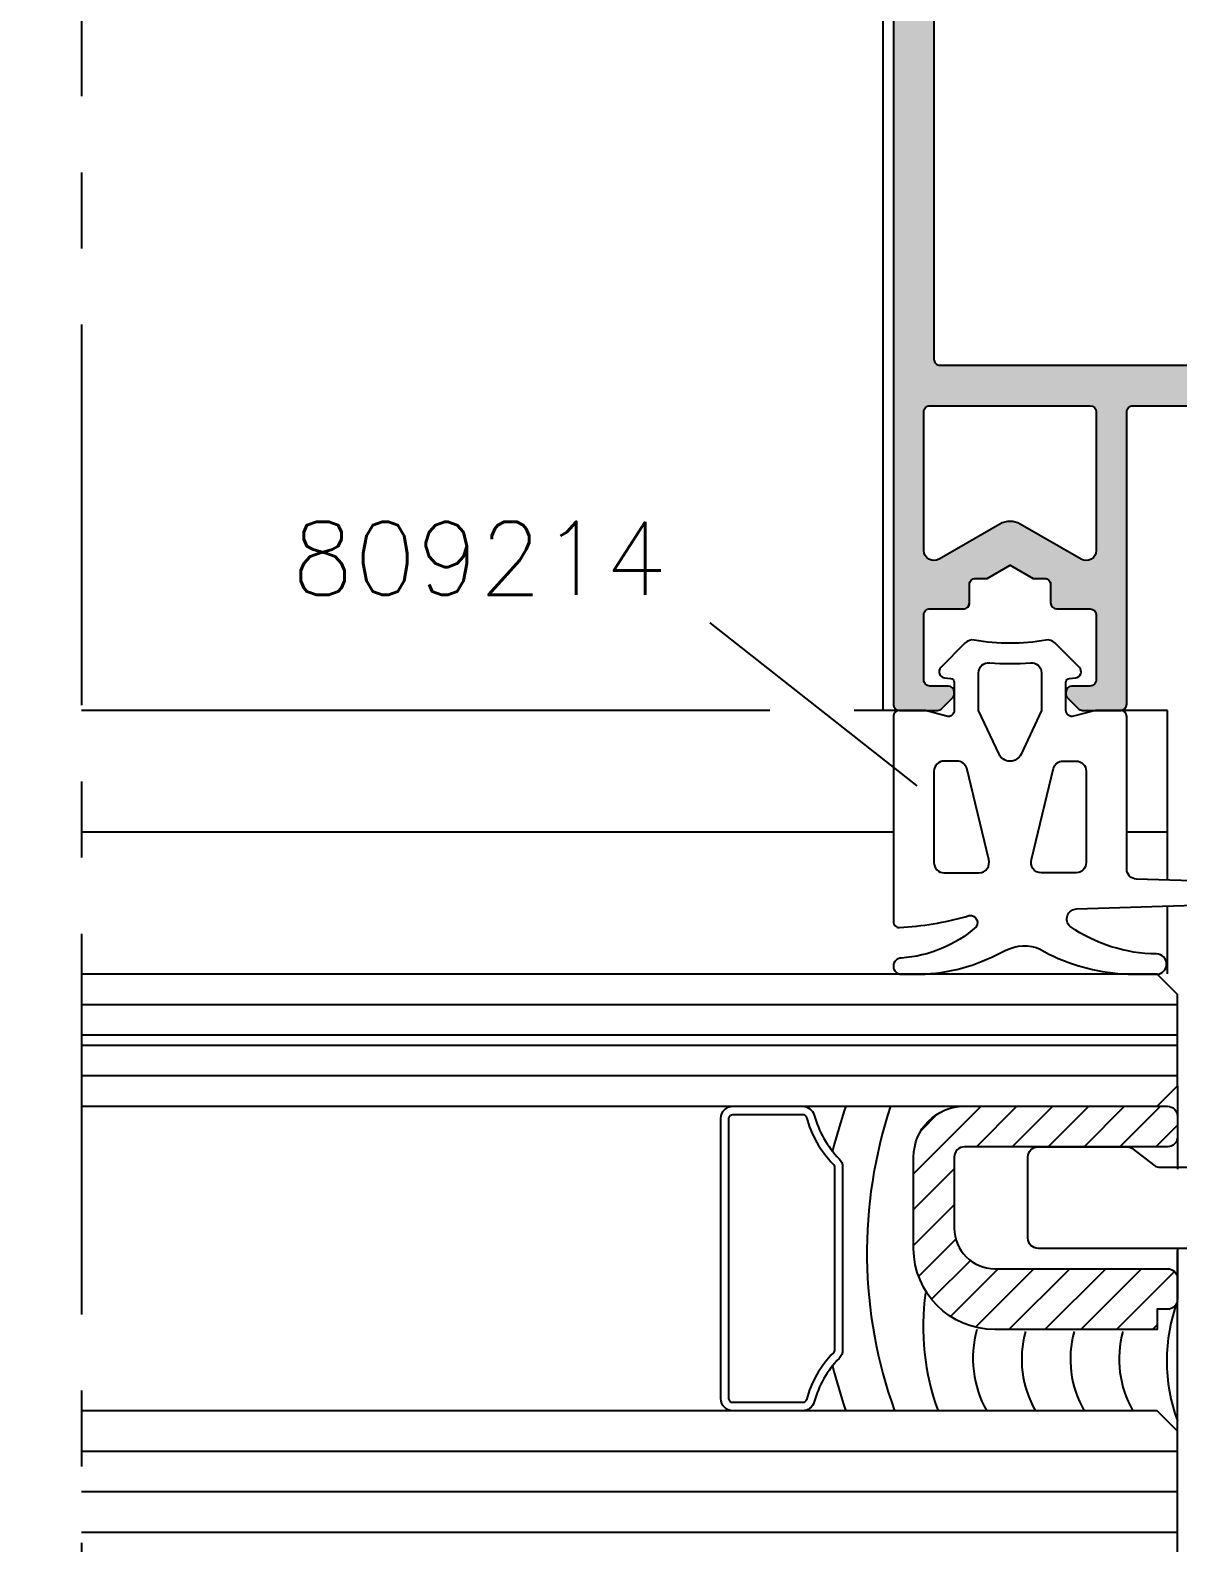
# Model space of a CAD drawing. Extents: x 0 to 1130, y -960 to 577.
# Drawn here: x 274.04 to 302.3, y -136.25 to -99 of the extents above; entities that cross this region are included whole.
import ezdxf

# ---------------------------------------------------------------- set-up
doc = ezdxf.new("R2010")
doc.units = 0
doc.header["$LTSCALE"] = 7.5
doc.header["$MEASUREMENT"] = 0
doc.linetypes.add('CENTER', pattern=[2, 1.25, -0.25, 0.25, -0.25])
doc.layers.get('0').update_dxf_attribs({"linetype": 'CONTINUOUS'})
doc.layers.get('DEFPOINTS').update_dxf_attribs({"linetype": 'CONTINUOUS'})
for name, color, linetype in [('ACCESSORI', 200, 'CONTINUOUS'), ('ASSI', 1, 'CENTER'), ('FILL', 8, 'CONTINUOUS'), ('FINE', 7, 'CONTINUOUS'), ('GOMMA', 3, 'CONTINUOUS'), ('GROSSA', 4, 'CONTINUOUS'), ('QUOTE', 254, 'CONTINUOUS'), ('TESTO', 2, 'CONTINUOUS'), ('TRATTEGGI', 140, 'CONTINUOUS'), ('VETRO', 6, 'CONTINUOUS')]:
    doc.layers.add(name, color=color, linetype=linetype)
doc.styles.get("Standard").update_dxf_attribs({"font": 'romans.shx'})
doc.dimstyles.new('SCALA_1-2$0', dxfattribs={"dimtxt": 2, "dimasz": 1, "dimexe": 1.5, "dimexo": 1.5, "dimgap": 1, "dimtad": 3, "dimlfac": 2, "dimdsep": 46, "dimtxsty": 'Standard', "dimblk1": 'PUNTO', "dimblk2": 'PUNTO', "dimsah": 1, "dimcen": 0, "dimclrt": 2, "dimaunit": 1, "dimadec": 0, "dimazin": 0, "dimtfac": 0.7, "dimtmove": 0, "dimatfit": 3, "dimldrblk": 'PUNTO', "dimfxl": 1, "dimtolj": 2, "dimarcsym": 0})

# ---------------------------------------------------------------- blocks, each defined once
blk = doc.blocks.new('PUNTO')
blk.add_line((-1, 0), (1, 0))
at = {"const_width": 0.35}
blk.add_lwpolyline([(-0.1750000000000114, 0, 1), (0.1750000000000114, 0, 1)], format="xyb", close=True, dxfattribs=at)
blk = doc.blocks.new('*D108')
at = {"layer": 'DEFPOINTS', "color": 0, "transparency": 16777216}
for p in [(275.2974432438364, -63.25000027074682), (265.2974432438364, -115.7500004909319), (275.2974383701469, -115.7500004909319)]:
    blk.add_point(p, dxfattribs=at)
at = {"layer": 'QUOTE', "color": 0, "lineweight": -2, "transparency": 16777216}
for p, q in [((273.7974432438364, -63.25000027074682), (263.7974432438364, -63.25000027074683)), ((265.2974432438364, -64.25000027074684), (265.2974432438364, -114.7500004909319)), ((273.7974383701469, -115.7500004909319), (263.7974432438364, -115.7500004909319))]:
    blk.add_line(p, q, dxfattribs=at)
for p, rotation in [((265.2974432438364, -63.25000027074683), 90), ((265.2974432438364, -115.7500004909319), 270)]:
    blk.add_blockref('PUNTO', p, dxfattribs=dict(at, rotation=rotation))
at = {"layer": 'QUOTE', "color": 2, "transparency": 16777216, "insert": (263.2974432438363, -89.50000038083941), "char_height": 2, "attachment_point": 5, "rotation": 90}
blk.add_mtext('\\A2;105', dxfattribs=at)
blk = doc.blocks.new('*D109')
at = {"layer": 'DEFPOINTS', "color": 0, "transparency": 16777216}
for p in [(275.2974432438364, -115.7500004909319), (265.2974432438364, -122.2499999739428), (275.2974432438364, -122.2499999739428)]:
    blk.add_point(p, dxfattribs=at)
at = {"layer": 'QUOTE', "color": 0, "lineweight": -2, "transparency": 16777216}
for p, q in [((273.7974432438364, -115.7500004909319), (263.7974432438364, -115.7500004909319)), ((265.2974432438364, -116.7500004909319), (265.2974432438364, -121.2499999739428)), ((273.7974432438364, -122.2499999739428), (263.7974432438364, -122.2499999739428))]:
    blk.add_line(p, q, dxfattribs=at)
for p, rotation in [((265.2974432438364, -115.7500004909319), 90), ((265.2974432438364, -122.2499999739428), 270)]:
    blk.add_blockref('PUNTO', p, dxfattribs=dict(at, rotation=rotation))
at = {"layer": 'QUOTE', "color": 2, "transparency": 16777216, "insert": (263.2974432438363, -119.0000002324374), "char_height": 2, "attachment_point": 5, "rotation": 90}
blk.add_mtext('\\A2;13', dxfattribs=at)
blk = doc.blocks.new('*D110')
at = {"layer": 'DEFPOINTS', "color": 0, "transparency": 16777216}
for p in [(275.2974432438364, -122.2499999739428), (265.2974432438365, -136.9999999739427), (275.2974432438364, -136.9999999739427)]:
    blk.add_point(p, dxfattribs=at)
at = {"layer": 'QUOTE', "color": 0, "lineweight": -2, "transparency": 16777216}
for p, q in [((273.7974432438364, -122.2499999739428), (263.7974432438364, -122.2499999739428)), ((265.2974432438364, -123.2499999739428), (265.2974432438365, -135.9999999739427)), ((273.7974432438364, -136.9999999739427), (263.7974432438365, -136.9999999739427))]:
    blk.add_line(p, q, dxfattribs=at)
for p, rotation in [((265.2974432438364, -122.2499999739428), 90), ((265.2974432438365, -136.9999999739427), 270)]:
    blk.add_blockref('PUNTO', p, dxfattribs=dict(at, rotation=rotation))
at = {"layer": 'QUOTE', "color": 2, "transparency": 16777216, "insert": (263.2974432438364, -129.6249999739428), "char_height": 2, "attachment_point": 5, "rotation": 90}
blk.add_mtext('\\A2;30', dxfattribs=at)

msp = doc.modelspace()

# ---------------------------------------------------------------- hatches: boundary and pattern name
at = {"layer": 'FILL'}
h = msp.add_hatch(color=256, dxfattribs=at)
edge = h.paths.add_edge_path(flags=16)
edge.add_arc((296.4474432438362, -65.20000027074684), 0.1499999999999773, 89.99999999999457, 180)
edge.add_line((296.2974432438363, -65.20000027074684), (296.2974432438363, -107.1000002707468))
edge.add_arc((296.4474432438362, -107.1000002707469), 0.1499999999999773, 180, 270)
edge.add_line((296.4474432438362, -107.2500002707468), (319.1474432438362, -107.2500002707468))
edge.add_arc((319.1474432438362, -107.1000002707469), 0.1499999999999773, 270, 360)
edge.add_line((319.2974432438361, -107.1000002707469), (319.2974432438363, -65.20000027074695))
edge.add_arc((319.1474432438363, -65.20000027074684), 0.1499999999999773, 0, 90)
edge.add_line((319.1474432438363, -65.05000027074698), (296.4474432438362, -65.05000027074698))
edge = h.paths.add_edge_path()
edge.add_line((300.1474432438363, -115.1500002707469), (299.6974432438362, -115.1500002707468))
edge.add_arc((299.6974432438362, -115.300000270747), 0.1500000000000057, 90.00000000001086, 180.0000000000109)
edge.add_line((299.5474432438363, -115.300000270747), (299.5474432438363, -115.3378682363909))
edge.add_arc((299.6974432438362, -115.3378682363909), 0.1499999999999346, 179.9999999999783, 224.9999999999808)
edge.add_line((299.5913772266582, -115.4439342535688), (299.8535092610142, -115.7060662879247))
edge.add_arc((299.9595752781922, -115.6000002707469), 0.1499999999998967, 224.9999999999847, 269.9999999999891)
edge.add_line((299.9595752781921, -115.7500002707468), (300.8974432438363, -115.7500002707468))
edge.add_arc((300.8974432438363, -115.6000002707469), 0.1499999999999773, 270, 360)
edge.add_line((301.0474432438363, -115.6000002707469), (301.0474432438361, -108.4000002707469))
edge.add_arc((301.1974432438361, -108.4000002707469), 0.1499999999999773, 90, 180, ccw=False)
edge.add_line((301.1974432438361, -108.2500002707468), (304.8974432438363, -108.2500002707468))
edge.add_arc((304.8974432438363, -108.4000002707469), 0.1499999999999773, 0, 90, ccw=False)
edge.add_line((305.0474432438363, -108.4000002707469), (305.0474432438363, -115.6000002707469))
edge.add_arc((305.1974432438362, -115.6000002707469), 0.1499999999999773, 180, 270)
edge.add_line((305.1974432438362, -115.7500002707468), (305.4974432438363, -115.7500002707468))
edge.add_arc((305.4974432438363, -115.9000002707469), 0.1500000000000057, -1.0913936421275139e-11, 89.99999999998909, ccw=False)
edge.add_line((305.6474432438363, -115.9000002707469), (305.6474432438363, -116.2241317070914))
edge.add_arc((305.4974432438363, -116.2241317070914), 0.1500000000000199, -74.99999999999199, 0, ccw=False)
edge.add_line((305.5362661006017, -116.3690205810346), (305.1586203870709, -116.4702104450004))
edge.add_arc((305.1974432438362, -116.6150993189437), 0.1499999999999672, 104.9999999999978, 180)
edge.add_line((305.0474432438363, -116.6150993189437), (305.0474432438363, -125.6000002707469))
edge.add_arc((305.1974432438362, -125.6000002707469), 0.1500000000000057, 179.9999999999891, 269.9999999999891)
edge.add_line((305.1974432438362, -125.7500002707468), (305.8474432438362, -125.7500002707468))
edge.add_line((305.8474432438362, -125.7500002707468), (306.1974432438362, -125.4000002707469))
edge.add_line((306.1974432438362, -125.4000002707469), (306.1974432438362, -125.1500002707469))
edge.add_line((306.1974432438362, -125.1500002707469), (305.6474432438362, -125.1500002707469))
edge.add_line((305.6474432438362, -125.1500002707469), (305.6474432438362, -124.413953080315))
edge.add_line((305.6474432438362, -124.413953080315), (306.7974432438363, -123.7500002707468))
edge.add_line((306.7974432438363, -123.7500002707468), (306.7974432438363, -117.7500002707468))
edge.add_arc((307.7974432438363, -117.7500002707468), 1, 0, 180, ccw=False)
edge.add_line((308.7974432438363, -117.7500002707468), (308.7974432438363, -123.7500002707468))
edge.add_line((308.7974432438363, -123.7500002707468), (309.9474432438362, -124.4139530803149))
edge.add_line((309.9474432438362, -124.413953080315), (309.9474432438362, -125.1500002707469))
edge.add_line((309.9474432438362, -125.1500002707469), (309.3974432438362, -125.1500002707469))
edge.add_line((309.3974432438362, -125.1500002707469), (309.3974432438362, -125.4000002707469))
edge.add_line((309.3974432438362, -125.4000002707469), (309.7474432438362, -125.7500002707468))
edge.add_line((309.7474432438362, -125.7500002707468), (310.3974432438363, -125.7500002707468))
edge.add_arc((310.3974432438363, -125.6000002707468), 0.1499999999999773, 270, 360)
edge.add_line((310.5474432438363, -125.6000002707468), (310.5474432438363, -116.6150993189437))
edge.add_arc((310.3974432438363, -116.6150993189437), 0.1500000000000625, 2.171258662544856e-11, 75.00000000002392)
edge.add_line((310.4362661006015, -116.4702104450005), (310.0586203870708, -116.3690205810349))
edge.add_arc((310.0974432438363, -116.2241317070914), 0.150000000000002, 179.9999999999891, 254.9999999999945, ccw=False)
edge.add_line((309.9474432438362, -116.2241317070914), (309.9474432438362, -116.1500002707469))
edge.add_line((309.9474432438362, -116.1500002707469), (309.9474432438362, -115.9000002707469))
edge.add_arc((310.0974432438363, -115.9000002707469), 0.1500000000000057, 90.00000000001091, 180.0000000000109, ccw=False)
edge.add_line((310.0974432438362, -115.7500002707468), (310.3974432438363, -115.7500002707468))
edge.add_arc((310.3974432438363, -115.6000002707469), 0.1499999999999773, 270.0000000000054, 360)
edge.add_line((310.5474432438363, -115.6000002707469), (310.5474432438363, -108.4000002707469))
edge.add_arc((310.6974432438362, -108.4000002707469), 0.1499999999999773, 90, 180, ccw=False)
edge.add_line((310.6974432438362, -108.2500002707468), (314.3974432438364, -108.2500002707468))
edge.add_arc((314.3974432438364, -108.4000002707469), 0.1499999999999773, 0, 90, ccw=False)
edge.add_line((314.5474432438364, -108.4000002707469), (314.5474432438363, -115.6000002707469))
edge.add_arc((314.6974432438363, -115.6000002707469), 0.1500000000000341, 180.0000000000217, 270.0000000000217)
edge.add_line((314.6974432438363, -115.7500002707468), (315.6353112094804, -115.7500002707468))
edge.add_arc((315.6353112094804, -115.6000002707469), 0.1499999999999204, 270.0000000000109, 315.0000000000077)
edge.add_line((315.7413772266583, -115.7060662879248), (316.0035092610143, -115.443934253569))
edge.add_arc((315.8974432438363, -115.3378682363912), 0.1500000000000072, 315.0000000000422, 360.0000000000434)
edge.add_line((316.0474432438363, -115.3378682363909), (316.0474432438363, -115.300000270747))
edge.add_arc((315.8974432438363, -115.300000270747), 0.1500000000000057, 359.9999999999891, 449.9999999999891)
edge.add_line((315.8974432438363, -115.1500002707469), (315.4474432438363, -115.1500002707469))
edge.add_arc((315.4474432438363, -115.0000002707468), 0.1500000000000341, 180.0000000000217, 270.00000000002166, ccw=False)
edge.add_line((315.2974432438363, -115.000000270747), (315.2974432438363, -113.4000002707471))
edge.add_arc((315.4474432438363, -113.4000002707469), 0.1500000000000625, 89.99999999998909, 179.9999999999891, ccw=False)
edge.add_line((315.4474432438363, -113.250000270747), (316.2724432438363, -113.250000270747))
edge.add_arc((316.2724432438363, -113.1000002707469), 0.1499999999999773, 270, 360)
edge.add_line((316.4224432438363, -113.1000002707469), (316.4224432438363, -112.6500002707469))
edge.add_arc((316.5724432438363, -112.6500002707469), 0.1500000000000625, 89.99999999998909, 179.9999999999891, ccw=False)
edge.add_line((316.5724432438363, -112.500000270747), (316.8554559457284, -112.500000270747))
edge.add_line((316.8554559457284, -112.500000270747), (317.4224432438363, -112.1726500015574))
edge.add_line((317.4224432438363, -112.1726500015573), (317.9894305419441, -112.5000002707468))
edge.add_line((317.9894305419441, -112.5000002707468), (318.2724432438363, -112.5000002707469))
edge.add_arc((318.2724432438363, -112.6500002707469), 0.1499999999999773, 0, 90, ccw=False)
edge.add_line((318.4224432438363, -112.6500002707469), (318.4224432438363, -113.1000002707469))
edge.add_arc((318.5724432438362, -113.1000002707469), 0.1499999999999631, 180, 270.0000000000054)
edge.add_line((318.5724432438362, -113.250000270747), (319.3974432438363, -113.250000270747))
edge.add_arc((319.3974432438363, -113.4000002707469), 0.1500000000000057, -1.0913936421275139e-11, 89.99999999998909, ccw=False)
edge.add_line((319.5474432438363, -113.4000002707469), (319.5474432438363, -115.0000002707469))
edge.add_arc((319.3974432438363, -115.000000270747), 0.1499999999999773, -90, 0, ccw=False)
edge.add_line((319.3974432438363, -115.1500002707469), (318.9474432438362, -115.1500002707469))
edge.add_arc((318.9474432438362, -115.300000270747), 0.1500000000000057, 90.00000000001086, 180.0000000000109)
edge.add_line((318.7974432438363, -115.300000270747), (318.7974432438363, -115.3378682363909))
edge.add_arc((318.9474432438362, -115.3378682363909), 0.1499999999999915, 180.0000000000217, 225.0000000000269)
edge.add_line((318.8413772266583, -115.4439342535688), (319.1035092610143, -115.7060662879248))
edge.add_arc((319.2095752781922, -115.6000002707469), 0.1499999999999168, 224.9999999999923, 269.9999999999891)
edge.add_line((319.2095752781922, -115.750000270747), (320.1474432438362, -115.750000270747))
edge.add_arc((320.1474432438363, -115.6000002707469), 0.1500000000000625, 269.9999999999891, 359.9999999999891)
edge.add_line((320.2974432438363, -115.6000002707469), (320.2974432438363, -63.75000027074702))
edge.add_arc((319.7974432438363, -63.75000027074702), 0.5, 0, 90)
edge.add_line((319.7974432438363, -63.25000027074702), (295.7974432438363, -63.25000027074702))
edge.add_arc((295.7974432438363, -63.7500002707468), 0.5, 90, 180)
edge.add_line((295.2974432438363, -63.7500002707468), (295.2974432438363, -115.6000002707468))
edge.add_arc((295.4474432438362, -115.6000002707469), 0.1499999999999773, 180, 270)
edge.add_line((295.4474432438362, -115.7500002707468), (296.3853112094803, -115.7500002707468))
edge.add_arc((296.3853112094803, -115.6000002707469), 0.1499999999999204, 270.0000000000163, 315.0000000000115)
edge.add_line((296.4913772266582, -115.7060662879248), (296.7535092610142, -115.443934253569))
edge.add_arc((296.6474432438363, -115.3378682363909), 0.1500000000000474, 314.9999999999808, 359.9999999999891)
edge.add_line((296.7974432438363, -115.3378682363909), (296.7974432438363, -115.300000270747))
edge.add_arc((296.6474432438363, -115.300000270747), 0.1499999999999773, 0, 90)
edge.add_line((296.6474432438363, -115.1500002707469), (296.1974432438362, -115.1500002707468))
edge.add_arc((296.1974432438362, -115.000000270747), 0.1499999999999773, 180, 270, ccw=False)
edge.add_line((296.0474432438363, -115.000000270747), (296.0474432438363, -113.4000002707471))
edge.add_arc((296.1974432438362, -113.4000002707469), 0.1500000000000057, 90.00000000001091, 180.0000000000109, ccw=False)
edge.add_line((296.1974432438362, -113.250000270747), (297.0224432438363, -113.250000270747))
edge.add_arc((297.0224432438363, -113.1000002707469), 0.1499999999999204, 270.0000000000163, 360.0000000000217)
edge.add_line((297.1724432438361, -113.1000002707469), (297.1724432438361, -112.6500002707469))
edge.add_arc((297.3224432438362, -112.6500002707469), 0.1500000000000341, 89.99999999997829, 179.9999999999783, ccw=False)
edge.add_line((297.3224432438362, -112.500000270747), (297.6054559457284, -112.500000270747))
edge.add_line((297.6054559457284, -112.5000002707468), (298.1724432438361, -112.1726500015571))
edge.add_line((298.1724432438361, -112.1726500015573), (298.739430541944, -112.5000002707469))
edge.add_line((298.739430541944, -112.500000270747), (299.0224432438362, -112.500000270747))
edge.add_arc((299.0224432438362, -112.6500002707469), 0.1500000000000057, -1.0913936421275139e-11, 89.99999999998909, ccw=False)
edge.add_line((299.1724432438361, -112.6500002707469), (299.1724432438361, -113.1000002707468))
edge.add_arc((299.3224432438362, -113.1000002707469), 0.1500000000000341, 180.0000000000217, 270.0000000000217)
edge.add_line((299.3224432438362, -113.250000270747), (300.1474432438363, -113.250000270747))
edge.add_arc((300.1474432438363, -113.4000002707469), 0.1500000000000057, -1.0913936421275139e-11, 89.99999999998909, ccw=False)
edge.add_line((300.2974432438363, -113.4000002707469), (300.2974432438363, -115.0000002707469))
edge.add_arc((300.1474432438363, -115.000000270747), 0.1500000000000057, -89.99999999998909, 1.0913936421275139e-11, ccw=False)
edge = h.paths.add_edge_path(flags=16)
edge.add_line((296.0474432438363, -111.811806082688), (296.0474432438363, -108.4000002707468))
edge.add_arc((296.1974432438362, -108.4000002707469), 0.1499999999999773, 90, 180, ccw=False)
edge.add_line((296.1974432438362, -108.2500002707468), (300.1474432438362, -108.2500002707468))
edge.add_arc((300.1474432438362, -108.4000002707469), 0.1499999999999773, 0, 90, ccw=False)
edge.add_line((300.2974432438361, -108.4000002707469), (300.2974432438363, -111.8118060839395))
edge.add_arc((300.0474432438363, -111.8118060839395), 0.2500000000000142, -120.00000010755087, 0, ccw=False)
edge.add_line((299.9224432434298, -112.0283124346508), (298.4224432492548, -111.1622870304753))
edge.add_arc((298.1724432492548, -111.5952997323677), 0.4999999999999918, 59.99999999999946, 120.0000000000006)
edge.add_line((297.9224432492548, -111.1622870304755), (296.4224432434298, -112.0283124338689))
edge.add_arc((296.2974432438363, -111.811806082688), 0.2499999999999757, 180, 299.9999998924501, ccw=False)
edge = h.paths.add_edge_path(flags=16)
edge.add_line((309.7974432438363, -114.7500002707468), (309.7974432438363, -108.2500002707468))
edge.add_line((309.7974432438363, -108.2500002707468), (305.7974432438363, -108.2500002707468))
edge.add_line((305.7974432438363, -108.2500002707468), (305.7974432438363, -114.7500002707469))
edge.add_arc((306.0474432438363, -114.750000270747), 0.25, 180, 270)
edge.add_line((306.0474432438363, -115.000000270747), (309.5474432438363, -115.000000270747))
edge.add_arc((309.5474432438363, -114.7500002707468), 0.25, 270, 360)
edge = h.paths.add_edge_path(flags=16)
edge.add_arc((317.4224432384177, -111.5952997323677), 0.4999999999999918, 59.99999999999949, 120.0000000000006, ccw=False)
edge.add_line((317.6724432384177, -111.1622870304755), (319.1724432442427, -112.0283124338689))
edge.add_arc((319.2974432438364, -111.811806082688), 0.2499999999999828, 240.0000001075471, 360)
edge.add_line((319.5474432438363, -111.811806082688), (319.5474432438363, -108.4000002707468))
edge.add_arc((319.3974432438363, -108.4000002707469), 0.1500000000000057, 359.9999999999891, 449.9999999999891)
edge.add_line((319.3974432438363, -108.2500002707468), (315.4474432438363, -108.2500002707469))
edge.add_arc((315.4474432438363, -108.4000002707469), 0.1499999999999773, 90, 180)
edge.add_line((315.2974432438364, -108.4000002707469), (315.2974432438363, -111.8118060839395))
edge.add_arc((315.5474432438364, -111.8118060839395), 0.2500000000000142, 180, 300.000000107551)
edge.add_line((315.6724432442427, -112.0283124346508), (317.1724432384177, -111.1622870304753))
at = {"layer": 'TRATTEGGI'}
h = msp.add_hatch(dxfattribs=at)
h.set_pattern_fill('ANSI31', color=256, scale=5, style=0)
h.set_pattern_definition([(45, (239.0768234747911, -319.9999997200569), (-0.4419417382415922, 0.4419417382415922), [])])
h.paths.add_polyline_path([(297.7974432438364, -129.4999999739426, -0.4142135623730907), (296.7974432438364, -128.4999999739427), (296.7974432438364, -126.7499999739426, -0.4142135623730951), (297.0474432438364, -126.4999999739426), (302.0474432438364, -126.4999999739427, 0.4142135623730951), (302.2974432438364, -126.2499999739427), (302.2974432438364, -125.7499999739425, 0.4142135623730618), (302.0474432438364, -125.4999999739426), (297.0474432438364, -125.4999999739426, 0.4142135623730933), (295.7974432438364, -126.7499999739425), (295.7974432438364, -128.9999999739427, 0.4142135623730961), (297.7974432438364, -130.9999999739427), (301.7974432438364, -130.9999999739427), (301.7974432438364, -130.4999999739426), (302.0474432438364, -130.4999999739426, 0.4142135623730951), (302.2974432438364, -130.2499999739426), (302.2974432438364, -129.7499999739427, 0.4142135623731117), (302.0474432438364, -129.4999999739427)])

# ---------------------------------------------------------------- linework, layer by layer
at = {"layer": 'ACCESSORI'}
for points in [[(302.2974432438364, -128.9999999739427), (302.2974432438364, -130.2499999739426, -0.414213562373095), (302.0474432438364, -130.4999999739426), (301.7974432438364, -130.4999999739426), (301.7974432438364, -130.9999999739427), (297.7974432438364, -130.9999999739427, -0.414213562373095), (295.7974432438364, -128.9999999739427), (295.7974432438364, -126.7499999739426, -0.414213562373095), (297.0474432438364, -125.4999999739426), (302.0474432438364, -125.4999999739426, -0.414213562373095), (302.2974432438364, -125.7499999739425), (302.2974432438364, -126.2499999739427, -0.414213562373095), (302.0474432438364, -126.4999999739427), (297.0474432438364, -126.4999999739426, 0.414213562373095), (296.7974432438364, -126.7499999739426), (296.7974432438364, -128.4999999739427, 0.414213562373095), (297.7974432438364, -129.4999999739427), (302.0474432438364, -129.4999999739427, -0.414213562373095), (302.2974432438364, -129.7499999739427)], [(305.4592489680448, -128.9999999739427), (298.8624918228649, -128.9999999739427, -0.414213562373095), (298.6124918228649, -128.7499999739427), (298.6124918228649, -126.7499999739427, -0.414213562373095), (298.8624918228649, -126.4999999739427), (301.045504524757, -126.4999999739427, -0.1316524975873968), (301.170504524757, -126.5334936229965), (301.7374918228649, -126.9665063248888, 0.1316524975873977), (301.8624918228649, -126.9999999739427), (304.6635454425924, -126.9999999739427, 0.3639702342661961)]]:
    msp.add_lwpolyline(points, format="xyb", dxfattribs=at)
at = {"layer": 'ASSI'}
msp.add_line((275.2974428199464, -61.2500002707468), (275.2974428199464, -139.9990042349889), dxfattribs=at)
at = {"layer": 'FINE'}
for p, q in [((302.0474432438364, -115.7499999739425), (300.8977649067219, -115.7499999739425)), ((302.047764906722, -119.9307328859056), (302.047764906722, -115.7499999739421)), ((295.2977649067216, -118.7499999739425), (275.2974428199464, -118.7499999739425)), ((302.0474432438364, -118.7499999739425), (301.0477649067216, -118.7499999739425)), ((302.2974432438364, -124.9999999739427), (302.2974432438364, -127.0500002707469)), ((302.2974432438359, -133.4999999739425), (302.2974432438359, -129.0500002707469))]:
    msp.add_line(p, q, dxfattribs=at)
for points in [[(295.2980816959175, -115.7500004909316), (295.0477600330321, -115.7500004909316), (295.0474383701468, -63.75000049093182), (275.2974432438363, -63.75000049093182)], [(302.047764906722, -122.2347262560702), (302.047764906722, -120.5694988412868)]]:
    msp.add_lwpolyline(points, dxfattribs=at)
for centre, radius, start, end in [((305.6639130353556, -129.5226940085113), 12.21736255427593, 160.776105833084, 166.1897363368891), ((306.1085565618382, -129.1073330519966), 11.46200434648775, 161.6560319815385, 199.8534105818953), ((301.9868276708805, -130.9438908523455), 5.955569073833519, 171.8040683999874, 200.1965336092921), ((306.2788478205853, -131.7750002707467), 4.245845899671428, 159.6717290848607, 200.3282709151393), ((299.8739667186424, -131.7117366327759), 2.615756404472222, 164.2297610822768, 209.5051155424295), ((301.0217080898381, -131.725647052878), 2.563460448804585, 164.7181047268785, 209.8097836686955), ((302.2217080898381, -131.725647052878), 2.563460448804585, 164.7181047268785, 209.8097836686955), ((303.4217080898379, -131.725647052878), 2.563460448804578, 164.7181047268785, 209.8097836686955), ((305.6639130353556, -128.977305939374), 12.21736255427593, 193.8102636631108, 199.2238941669129)]:
    msp.add_arc(centre, radius, start, end, dxfattribs=at)
at = {"layer": 'GOMMA'}
msp.add_lwpolyline([(304.3054445088312, -120.0001179543583), (301.2900853046131, -119.9074471853976, -0.4052432957209685), (301.047764906722, -119.6575651658136), (301.047764906722, -115.8999999739424, 0.4142135623730951), (300.8977649067222, -115.7499999739425), (300.2773204024954, -115.7499999739425), (299.7365877634875, -115.8948888478858, -0.4931454260312618), (299.547764906722, -115.7499999739425), (299.547764906722, -115.0612060507954, -0.3888787318528504), (299.6390493324473, -114.9615865809862), (299.7864199472182, -114.948693322857, 0.6370702608072794), (299.8794126029841, -114.6931981009652), (299.2752665232284, -114.0890520212097, 0.2454199115108711), (299.0544076892322, -114.019745874667, -0.0888604381802806), (297.2911221412501, -114.019745874667, 0.2454199115108711), (297.070263307254, -114.0890520212097), (296.4661172261276, -114.6931981023358, 0.6370702608073499), (296.5591098818934, -114.9486933242276), (296.7064804809968, -114.9615865809862, -0.3888787318530058), (296.797764906722, -115.0612060507954), (296.797764906722, -115.7499999739425, -0.4931454260312268), (296.6089420499567, -115.8948888478858), (296.0872843930757, -115.7551110999991, 0.06554346281524841), (296.0484615363102, -115.7499999739423), (295.4477649067221, -115.7499999739423, 0.4142135623731504), (295.297764906722, -115.8999999739424), (295.297764906722, -120.9476143449406, 0.4142135623731505), (295.4477649067221, -121.0976143449407, 0.05312709888512125), (297.1023483335872, -120.823805192724, -0.7904883406482491), (297.3400586925422, -121.0831741657566, -0.164968811262667), (295.4977649067216, -121.8499999739424, 0.999999999998863), (295.4977649067221, -122.2499999739423), (295.8190019568015, -122.2499999739423, 0.1194670680124155), (297.842093426317, -121.7672552919832), (298.0705551105164, -121.6576721187889, -0.2218381007067161), (298.9157800653863, -121.6283876014497), (299.1268410347877, -121.753167513649, 0.1001934393118184), (301.0798649648525, -122.2499999739423), (301.7790810525286, -122.2499999739423, 0.9999999999995451), (301.7790810525286, -121.7499999739423, -0.1490676202251945), (299.6552749696202, -121.0738409916244, -0.6756558563554195), (299.8150694274897, -120.6383452892626), (304.3054445088312, -120.4998819935265, 0.9697392325155803)], format="xyb", dxfattribs=at)
for points in [[(297.6703868430864, -114.5753127897162, 0.04533686841581842), (298.6751429703579, -114.5753127897162, -0.4410091218320485), (298.9477649067221, -114.8242871819641), (298.9477649067221, -115.7499999739423), (298.4446572513522, -116.8289178409134, -0.6370702608074954), (297.9008725791302, -116.8289178409134), (297.3977649067224, -115.7499999739423), (297.3977649067222, -114.8242871819641, -0.4410091218321674)], [(296.8656304318588, -116.9999999739423), (296.5477649067223, -116.9999999739423, 0.4142135623730941), (296.2977649067223, -117.2499999739423), (296.2977649067223, -119.4999999739425, 0.4142135623731153), (296.5477649067223, -119.7499999739425), (297.4070193207478, -119.7499999739423, 0.5050829045456721), (297.6458514990311, -119.4261136381529), (297.1044626101423, -117.1761136381529, 0.3288304544284983)], [(299.4798993815855, -116.9999999739423), (299.797764906722, -116.9999999739423, -0.4142135623730941), (300.047764906722, -117.2499999739423), (300.047764906722, -119.4999999739425, -0.4142135623731153), (299.797764906722, -119.7499999739425), (298.9385104926967, -119.7499999739423, -0.5050829045456721), (298.6996783144132, -119.4261136381529), (299.2410672033021, -117.1761136381529, -0.3288304544284983)]]:
    msp.add_lwpolyline(points, format="xyb", close=True, dxfattribs=at)
at = {"layer": 'GROSSA'}
for points in [[(295.2974432438363, -63.7500002707468), (295.2974432438363, -115.6000002707469, 0.414213562373095), (295.4474432438362, -115.7500002707468), (296.3853112094803, -115.7500002707468, 0.1989123673796334), (296.4913772266582, -115.7060662879248), (296.7535092610142, -115.4439342535691, 0.1989123673796929), (296.7974432438363, -115.3378682363909), (296.7974432438363, -115.300000270747, 0.414213562373095), (296.6474432438363, -115.1500002707469), (296.1974432438362, -115.1500002707469, -0.414213562373095), (296.0474432438363, -115.000000270747), (296.0474432438363, -113.4000002707469, -0.414213562373095), (296.1974432438362, -113.250000270747), (297.0224432438363, -113.250000270747, 0.414213562373123), (297.1724432438361, -113.1000002707469), (297.1724432438361, -112.6500002707469, -0.4142135623730792), (297.3224432438362, -112.500000270747), (297.6054559457284, -112.5000002707468), (298.1724432438361, -112.1726500015573), (298.739430541944, -112.500000270747), (299.0224432438362, -112.500000270747, -0.414213562373095), (299.1724432438361, -112.6500002707469), (299.1724432438361, -113.1000002707469, 0.414213562373095), (299.3224432438362, -113.250000270747), (300.1474432438363, -113.250000270747, -0.414213562373095), (300.2974432438363, -113.4000002707469), (300.2974432438363, -115.000000270747, -0.414213562373095), (300.1474432438363, -115.1500002707469), (299.6974432438362, -115.1500002707469, 0.414213562373095), (299.5474432438363, -115.300000270747), (299.5474432438363, -115.3378682363909, 0.1989123673796754), (299.5913772266582, -115.4439342535688), (299.8535092610142, -115.7060662879248, 0.1989123673796754), (299.9595752781921, -115.7500002707468), (300.8974432438363, -115.7500002707468, 0.414213562373095), (301.0474432438363, -115.6000002707469), (301.0474432438361, -108.4000002707469, -0.414213562373095), (301.1974432438361, -108.2500002707468), (304.8974432438363, -108.2500002707468, -0.414213562373095)], [(295.2974432438364, -63.7500002707468), (295.2974432438363, -115.6000002707469, 0.414213562373095), (295.4474432438362, -115.7500002707468), (296.3853112094803, -115.7500002707468, 0.1989123673796334), (296.4913772266583, -115.7060662879248), (296.7535092610143, -115.4439342535688, 0.1989123673796929), (296.7974432438363, -115.3378682363909), (296.7974432438363, -115.300000270747, 0.414213562373095), (296.6474432438363, -115.1500002707469), (296.1974432438362, -115.1500002707469, -0.414213562373095), (296.0474432438363, -115.0000002707468), (296.0474432438363, -113.4000002707469, -0.414213562373095), (296.1974432438362, -113.250000270747), (297.0224432438363, -113.2500002707468, 0.414213562373123), (297.1724432438363, -113.1000002707469), (297.1724432438363, -112.6500002707469, -0.4142135623730792), (297.3224432438362, -112.5000002707468), (297.6054559457284, -112.5000002707468), (298.1724432438363, -112.1726500015573), (298.7394305419441, -112.5000002707468), (299.0224432438362, -112.5000002707468, -0.414213562373095), (299.1724432438363, -112.6500002707469), (299.1724432438363, -113.1000002707469, 0.414213562373095), (299.3224432438362, -113.250000270747), (300.1474432438363, -113.2500002707468, -0.414213562373095), (300.2974432438363, -113.4000002707469), (300.2974432438363, -115.0000002707468, -0.414213562373095), (300.1474432438363, -115.1500002707469), (299.6974432438362, -115.1500002707469, 0.414213562373095), (299.5474432438363, -115.300000270747), (299.5474432438363, -115.3378682363909, 0.1989123673796754), (299.5913772266583, -115.4439342535688), (299.8535092610142, -115.7060662879248, 0.1989123673796754), (299.9595752781922, -115.7500002707468), (300.8974432438363, -115.7500002707468, 0.414213562373095), (301.0474432438363, -115.6000002707469), (301.0474432438363, -108.4000002707469, -0.414213562373095), (301.1974432438362, -108.2500002707468), (304.8974432438364, -108.2500002707468, -0.414213562373095)]]:
    msp.add_lwpolyline(points, format="xyb", dxfattribs=at)
for points in [[(296.4474432438362, -65.05000027074698, 0.4142135623731228), (296.2974432438363, -65.20000027074684), (296.2974432438363, -107.1000002707469, 0.414213562373095), (296.4474432438362, -107.2500002707468), (319.1474432438362, -107.2500002707468, 0.414213562373095), (319.2974432438361, -107.1000002707469), (319.2974432438363, -65.20000027074684, 0.4142135623730951), (319.1474432438363, -65.05000027074698)], [(296.0474432438363, -111.811806082688), (296.0474432438363, -108.4000002707469, -0.4142135623730971), (296.1974432438362, -108.2500002707468), (300.1474432438362, -108.2500002707468, -0.4142135623730857), (300.2974432438361, -108.4000002707469), (300.2974432438363, -111.8118060839395, -0.577350269815316), (299.9224432434298, -112.0283124346508), (298.4224432492548, -111.1622870304755, 0.2679491924311171), (297.9224432492548, -111.1622870304755), (296.4224432434298, -112.0283124338689, -0.5773502685639345)]]:
    msp.add_lwpolyline(points, format="xyb", close=True, dxfattribs=at)
at = {"layer": 'QUOTE'}
for p, q in [((290.7746166227168, -113.5905893569266), (295.8746230405757, -117.6086462205276)), ((292.253879635326, -115.7499999739427), (275.2974428199464, -115.7499999739427)), ((295.4477649067221, -115.7499999739423), (294.3358056624315, -115.7499999739423))]:
    msp.add_line(p, q, dxfattribs=at)
at = {"layer": 'TRATTEGGI'}
for p, q in [((302.2974432438364, -122.9999999739427), (275.2974428199464, -122.9999999739427)), ((302.2974432438364, -123.7499999739427), (275.2974428199464, -123.7499999739428)), ((302.2974432438364, -123.9999999739427), (275.2974428199464, -123.9999999739428)), ((302.2974432438364, -124.7499999739427), (275.2974428199464, -124.7499999739428)), ((302.2974432438364, -133.9999999739426), (275.2974428199464, -133.9999999739425)), ((302.2974432438364, -134.9999999739426), (275.2974428199464, -134.9999999739425)), ((302.2974432438364, -135.9999999739426), (275.2974428199464, -135.9999999739426))]:
    msp.add_line(p, q, dxfattribs=at)
at = {"layer": 'VETRO'}
for points in [[(275.2974428199464, -125.4999999739427), (301.7974432438363, -125.4999999739426), (302.2974432438363, -124.9999999739427), (302.2974432438363, -122.7499999739427), (301.7974432438363, -122.2499999739427), (275.2974428199464, -122.2499999739427)], [(275.2974428199464, -136.9999999739426), (301.7974432438359, -136.9999999739426), (302.2974432438359, -136.4999999739426), (302.2974432438359, -133.4999999739426), (301.7974432438363, -132.9999999739426), (275.2974428199464, -132.9999999739426)]]:
    msp.add_lwpolyline(points, dxfattribs=at)
msp.add_lwpolyline([(294.0474432438323, -127.0006954732286), (294.0474432438323, -131.4993044746567, -0.195029353656826), (293.9627232338726, -131.7082411298667, 0.1255301581426547), (293.3479227049438, -132.7802906828052, -0.3369082131521242), (293.0588666514313, -132.9999999739426), (291.3474432438352, -132.9999999739426, -0.4142135623730946), (291.0474432438359, -132.6999999739397), (291.0474432438359, -125.7999999739455, -0.4142135623730936), (291.3474432438352, -125.4999999739426), (293.0588666514313, -125.4999999739426, -0.3369082131521506), (293.3479227049438, -125.7197092650946, 0.1255301581426547), (293.9627232338726, -126.7917588180331, -0.1950293536568258)], format="xyb", close=True, dxfattribs=at)
at = {"layer": 'VETRO', "color": 7}
msp.add_lwpolyline([(293.8474432438352, -127.0006954732286), (293.8474432438352, -131.4993044746567, -0.1950293536567926), (293.8192032405141, -131.5689500263885, 0.1255301581426629), (293.1552186692688, -132.7267635435616, -0.336908213152085), (293.0588666514313, -132.7999999739455), (291.3474432438352, -132.7999999739455, -0.4142135623730784), (291.2474432438366, -132.6999999739397), (291.2474432438366, -125.7999999739455, -0.4142135623729952), (291.3474432438352, -125.6999999739397), (293.0588666514313, -125.6999999739397, -0.3369082131522646), (293.1552186692688, -125.7732364043237, 0.1255301581426188), (293.8192032405141, -126.9310499214968, -0.1950293536568364)], format="xyb", close=True, dxfattribs=at)

# ---------------------------------------------------------------- texts
at = {"layer": 'TESTO'}
msp.add_text('809214', height=1.8, dxfattribs=at).set_placement((280.4669748333872, -112.9054645911258))

# ---------------------------------------------------------------- dimensions: what is measured, and where the dimension line sits
at = {"layer": 'QUOTE'}
for base, p1, p2, picture, middle in [((265.2974432438364, -115.7500004909319), (275.2974432438363, -63.2500002707468), (275.2974383701468, -115.7500004909318), '*D108', (263.2974432438363, -89.50000038083941)), ((265.2974432438364, -122.2499999739428), (275.2974432438363, -115.7500004909318), (275.2974432438363, -122.2499999739427), '*D109', (263.2974432438363, -119.0000002324374))]:
    dim = msp.add_linear_dim(base=base, p1=p1, p2=p2, angle=90, dimstyle='SCALA_1-2$0', dxfattribs=at)
    dim.commit()
    dim.dimension.update_dxf_attribs({"geometry": picture, "text_midpoint": middle})
dim = msp.add_linear_dim(base=(265.2974432438365, -136.9999999739427), p1=(275.2974432438363, -122.2499999739427), p2=(275.2974432438363, -136.9999999739426), angle=90, dimstyle='SCALA_1-2$0', override={"dimdec": 0}, dxfattribs=at)
dim.commit()
dim.dimension.update_dxf_attribs({"geometry": '*D110', "text_midpoint": (263.2974432438364, -129.6249999739428)})

doc.saveas('drawing.dxf')
